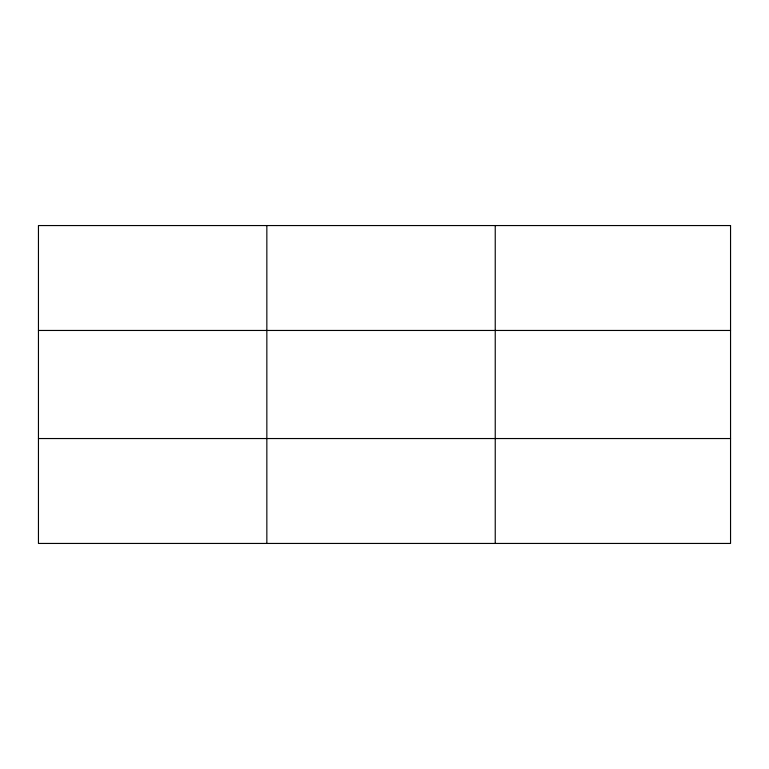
<?xml version="1.0" encoding="UTF-8"?>
<svg xmlns="http://www.w3.org/2000/svg" width="769" height="769" viewBox="0 0 769 769"><rect width="100%" height="100%" fill="white"/><g stroke="black" fill="none" stroke-linecap="round" stroke-linejoin="round"><path stroke-width="1.15" d="M266.843 225.557L266.843 543.443M495.236 225.557L495.236 543.443M38.45 330.459L730.55 330.459M38.45 438.541L730.55 438.541M730.55 225.557L730.55 543.443L38.45 543.443L38.45 225.557L730.55 225.557"/></g></svg>
